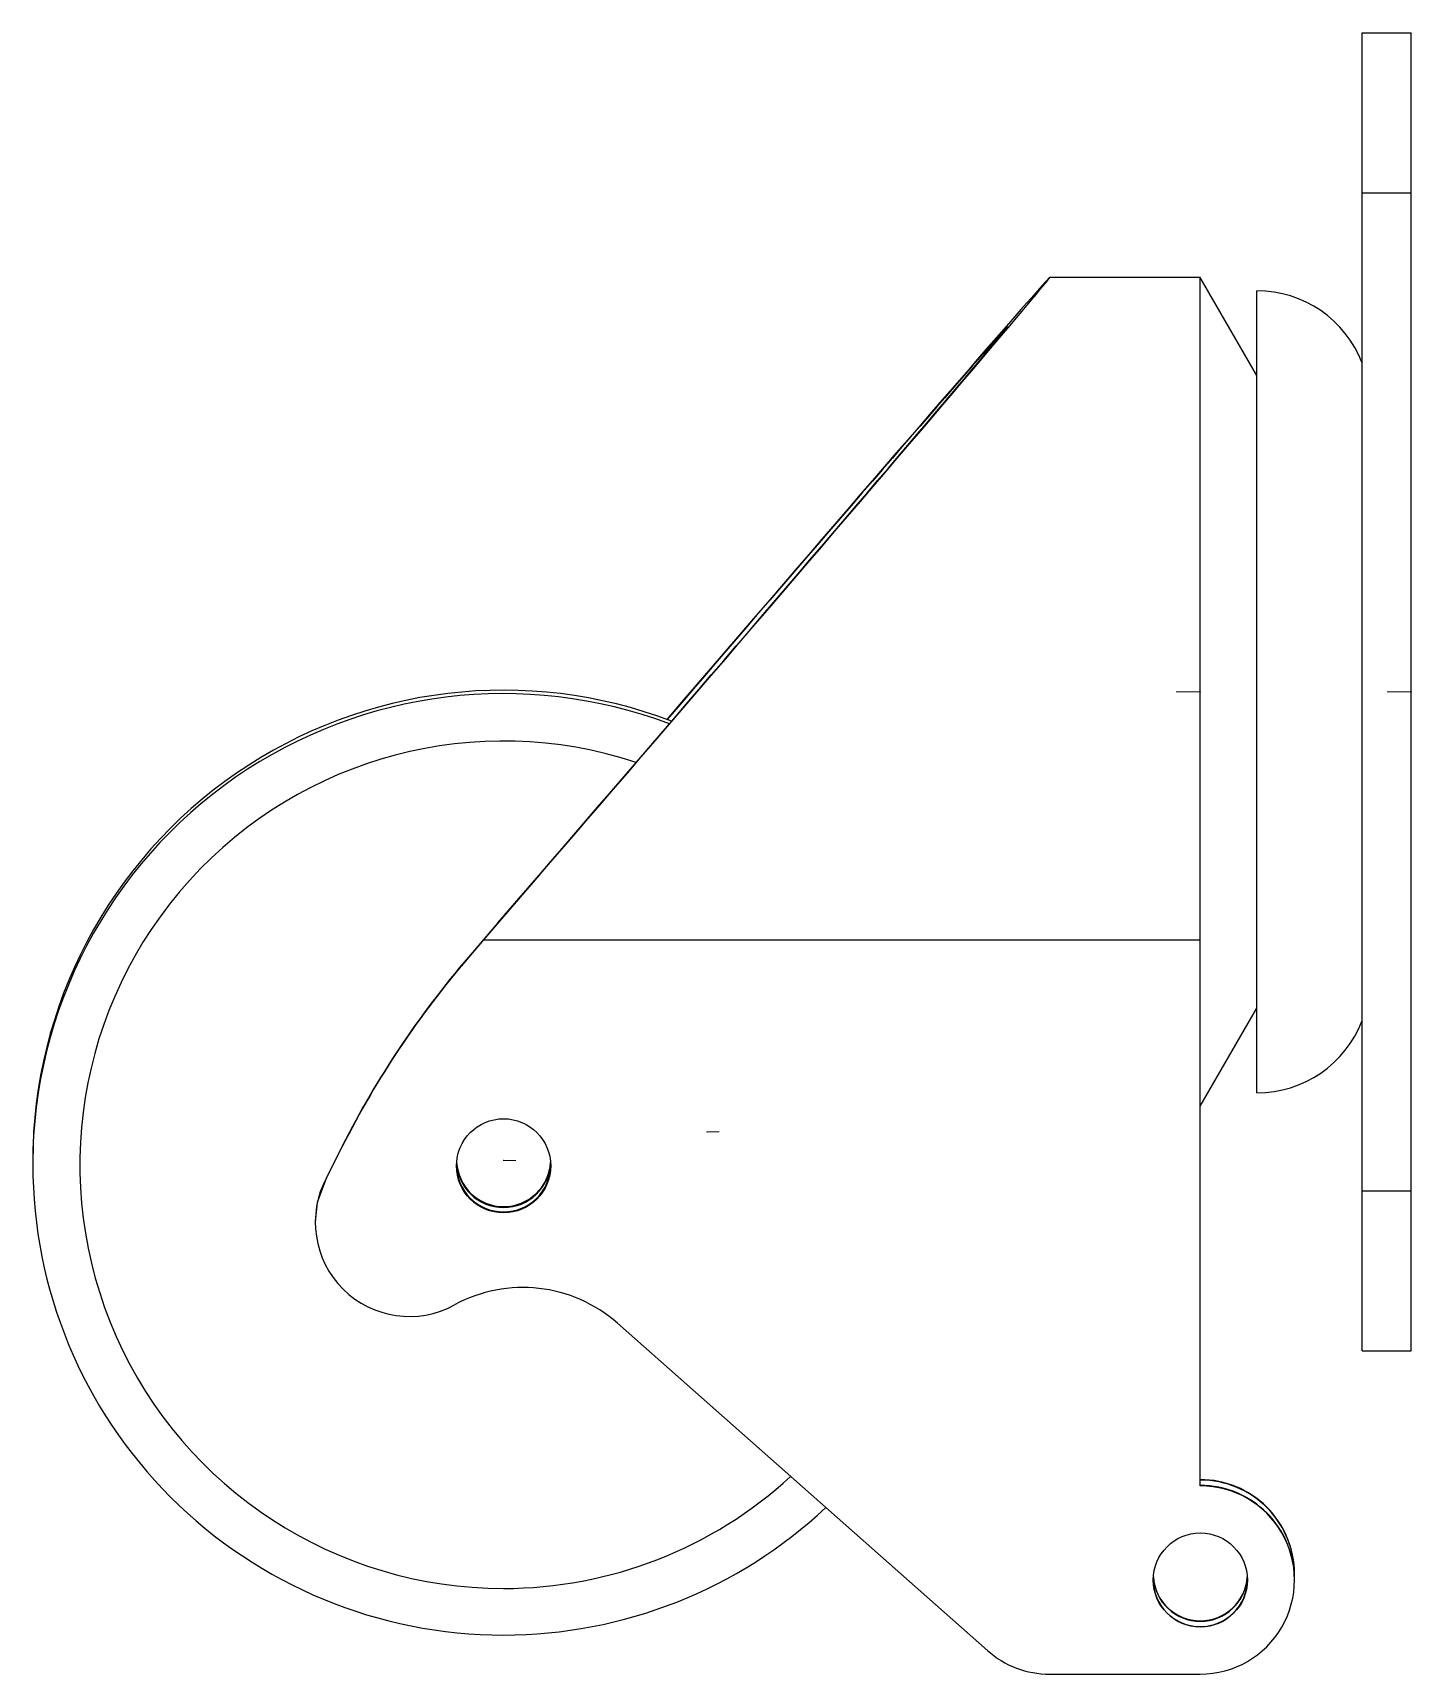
# Model space of a CAD drawing. Header units: millimetres. Extents: x -294 to 2792, y 5 to 1659.
# Drawn here: x -293.65 to -279.01, y 459.67 to 477.1 of the extents above; entities that cross this region are included whole.
import ezdxf

# ---------------------------------------------------------------- set-up
doc = ezdxf.new("R2010")
doc.units = ezdxf.units.MM
doc.header["$PDSIZE"] = -1
doc.layers.get('0').update_dxf_attribs({"lineweight": 18})

msp = doc.modelspace()

# ---------------------------------------------------------------- linework, layer by layer
at = {"color": 7, "linetype": 'Continuous', "lineweight": 25}
for p, q in [((-279.525, 475.402), (-279.525, 477.102)), ((-279.525, 477.102), (-279.005, 477.102)), ((-279.005, 475.402), (-279.005, 477.102)), ((-279.525, 475.402), (-279.005, 475.402)), ((-279.525, 464.802), (-279.525, 475.402)), ((-279.005, 464.802), (-279.005, 475.402)), ((-281.245, 474.502), (-282.846, 474.502)), ((-280.645, 473.462), (-281.245, 474.502)), ((-281.245, 467.469), (-281.245, 474.502)), ((-280.645, 465.842), (-280.645, 474.362)), ((-288.705, 467.65), (-289.019, 467.284)), ((-288.857, 467.469), (-289.019, 467.279)), ((-288.857, 467.469), (-281.245, 467.469)), ((-281.245, 461.669), (-281.245, 467.469)), ((-289.019, 467.284), (-289.019, 467.279)), ((-281.245, 465.702), (-280.645, 466.741)), ((-290.356, 465.284), (-290.527, 464.945)), ((-290.356, 465.284), (-290.356, 465.279)), ((-293.645, 465.12), (-293.645, 465.083)), ((-290.356, 465.279), (-290.527, 464.94)), ((-290.527, 464.945), (-290.527, 464.94)), ((-279.525, 464.802), (-279.005, 464.802)), ((-279.525, 463.102), (-279.525, 464.802)), ((-279.005, 463.102), (-279.005, 464.802)), ((-290.645, 464.473), (-290.645, 464.468)), ((-287.435, 463.396), (-283.507, 459.92)), ((-279.525, 463.102), (-279.005, 463.102)), ((-280.245, 460.73), (-280.245, 460.735)), ((-280.245, 460.669), (-280.245, 460.674)), ((-282.844, 459.669), (-281.245, 459.669))]:
    msp.add_line(p, q, dxfattribs=at)
at = {"color": 7, "linetype": 'Continuous'}
for p, q in [((-281.245, 470.102), (-281.502, 470.102)), ((-281.245, 470.102), (-281.502, 470.102)), ((-281.245, 470.102), (-281.245, 470.1)), ((-281.245, 470.102), (-281.245, 470.1)), ((-279.005, 470.102), (-279.262, 470.102)), ((-279.005, 470.102), (-279.262, 470.102)), ((-279.005, 470.102), (-279.005, 469.974)), ((-279.005, 470.102), (-279.005, 469.974)), ((-286.484, 465.428), (-286.356, 465.428)), ((-286.484, 465.428), (-286.484, 465.425)), ((-286.484, 465.428), (-286.356, 465.428)), ((-286.484, 465.428), (-286.484, 465.425)), ((-288.645, 465.125), (-288.517, 465.125)), ((-288.645, 465.125), (-288.645, 465.122)), ((-288.645, 465.125), (-288.517, 465.125)), ((-288.645, 465.125), (-288.645, 465.122))]:
    msp.add_line(p, q, dxfattribs=at)
at = {"color": 7, "linetype": 'Continuous', "lineweight": 25}
msp.add_lwpolyline([(-290.527, 464.945), (-290.624, 464.679), (-290.645, 464.473)], dxfattribs=at)
for centre in [(-288.645, 465.068), (-281.245, 460.669)]:
    msp.add_circle(centre, 0.5, dxfattribs=at)
for centre, radius, start, end in [((-280.645, 473.162), 1.2, 21.0395, 90), ((-288.646, 465.12), 5, 69.0806, 179.9982), ((-288.646, 465.083), 5, 69.3715, 179.9981), ((-288.646, 465.079), 4.5, 71.7551, 270.0014), ((-281.433, 460.769), 10, 139.3431, 153.1609), ((-281.433, 460.764), 10, 139.3431, 153.1609), ((-280.645, 467.042), 1.2, 270, 338.9605), ((-288.646, 465.084), 5, 180.0012, 270.0013), ((-289.645, 464.468), 1, 151.8388, 298.6396), ((-288.645, 465.135), 0.5, 183.2305, 356.7695), ((-288.645, 465.13), 0.5, 182.9505, 357.0495), ((-288.646, 465.125), 0.5, 182.6377, 270.0012), ((-288.646, 465.079), 0.5, 180.0013, 270.0013), ((-288.646, 465.073), 0.5, 180.0013, 270.0013), ((-288.645, 465.125), 0.5, 269.9988, 357.3623), ((-288.645, 465.079), 0.5, 269.9987, 359.9987), ((-288.645, 465.073), 0.5, 269.9987, 359.9987), ((-288.44, 462.26), 1.516, 48.4981, 118.6374), ((-288.645, 465.079), 4.5, 269.9998, 312.6473), ((-281.245, 460.735), 1, 0.0011, 90.0014), ((-281.245, 460.73), 1, 358.3712, 90.0014), ((-281.245, 460.674), 1, 0.0011, 90.0014), ((-281.245, 460.669), 1, 269.9981, 90.0019), ((-288.645, 465.084), 5, 269.9998, 313.1933), ((-281.245, 460.73), 0.5, 183.5434, 356.4566), ((-281.246, 460.674), 0.5, 180.0013, 270.0013), ((-281.245, 460.735), 0.5, 183.8236, 356.1764), ((-281.245, 460.674), 0.5, 269.9987, 359.9987), ((-282.844, 460.669), 1, 228.498, 270.0002)]:
    msp.add_arc(centre, radius, start, end, dxfattribs=at)
for major_axis, start_param, end_param in [((3.779, 4.4), 4.074937, 7.924452), ((3.332, 3.88), 4.03234, 7.933684)]:
    msp.add_ellipse((-286.624, 470.102), major_axis=major_axis, ratio=0.00464, start_param=start_param, end_param=end_param, dxfattribs=at)
at = {"color": 7, "linetype": 'Continuous'}
for p in [(-281.245, 470.102), (-281.245, 470.102), (-279.005, 470.102), (-279.005, 470.102), (-286.484, 465.428), (-286.484, 465.428), (-288.645, 465.125), (-288.645, 465.125)]:
    msp.add_point(p, dxfattribs=at)

doc.saveas('drawing.dxf')
